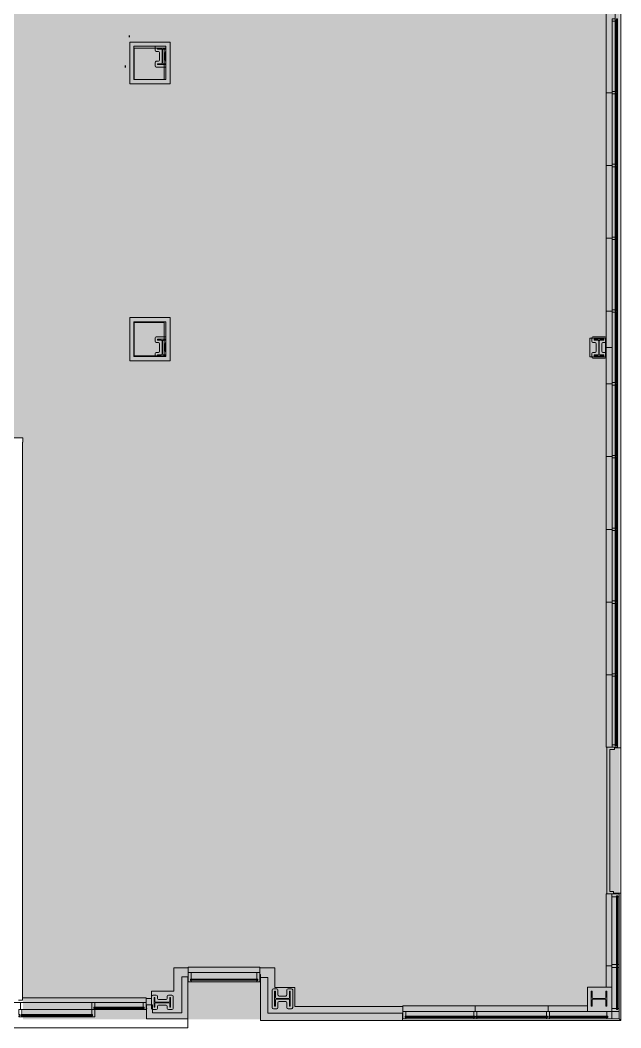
# Model space of a CAD drawing. Header units: inches. Extents: x 1 to 4637, y -664 to 702.
# Drawn here: x 3328 to 3823, y -664 to 167 of the extents above; entities that cross this region are included whole.
import ezdxf

# ---------------------------------------------------------------- set-up
doc = ezdxf.new("R2010")
doc.units = ezdxf.units.IN
doc.header["$MEASUREMENT"] = 0
for name, color, linetype, lineweight in [('A-DETL-GENF', 92, 'Continuous', 9), ('A-DOOR', 31, 'Continuous', 9), ('A-GENM', 7, 'Continuous', 9), ('A-WALL-PATT', 111, 'Continuous', 13), ('B-BASE', 7, 'Continuous', 9), ('I-WALL', 2, 'Continuous', 9), ('NABCA_dwg', 8, 'Continuous', 9), ('NB-ROD-SEAL', 7, 'Continuous', 9), ('NB-WIND-EXT', 7, 'Continuous', 9), ('NB-WIND-MULL', 7, 'Continuous', 9), ('NB-WIND-SILL', 7, 'Continuous', 9)]:
    doc.layers.add(name, color=color, linetype=linetype, lineweight=lineweight)

# ---------------------------------------------------------------- blocks, each defined once
blk = doc.blocks.new('NABCA_dwg_MA-2900-8th-120718_dwg-2391440-New Construction - Test Fit Plan-2421454-New Construction - Tel_Data_Elec Plan')
at = {"layer": 'B-BASE'}
for points in [[(-5953.21, -3122.15), (-5953.21, -3094.77), (-5979.67, -3094.77), (-5979.67, -3122.15), (-5979.54, -3122.15), (-5979.54, -3096.27), (-5954.71, -3096.27), (-5954.71, -3122.15)], [(-5590.85, -3350.85), (-5590.85, -3335.35), (-5603.84, -3335.35), (-5603.84, -3350.85)], [(-5968.9, -3896.6), (-5935.21, -3896.6), (-5935.21, -3866.1), (-5934.84, -3866.1), (-5934.84, -3854.5), (-5946.84, -3854.5), (-5946.84, -3873.92), (-5965.04, -3873.92), (-5965.04, -3879.98), (-5969.59, -3879.98), (-5969.59, -3889.1), (-5969.21, -3889.1), (-5969.21, -3896.6)], [(-5758.21, -3898.1), (-5758.21, -3896.6), (-5757.84, -3896.6), (-5757.84, -3886.48), (-5846.88, -3886.48), (-5846.88, -3870.92), (-5863.59, -3870.92), (-5863.59, -3854.6), (-5875.71, -3854.6), (-5875.71, -3866.1), (-5875.21, -3866.1), (-5875.21, -3898.1), (-5758.48, -3898.1)], [(-5585.71, -3890.6), (-5585.71, -3870.6), (-5605.59, -3870.6), (-5605.59, -3890.6), (-5585.91, -3890.6)]]:
    blk.add_hatch(color=256, dxfattribs=at).paths.add_polyline_path(points, flags=0)
h = blk.add_hatch(color=256, dxfattribs=at)
h.paths.add_polyline_path([(-5959.29, -3350.6), (-5953.21, -3350.6), (-5953.21, -3321.9), (-5979.67, -3321.9), (-5979.67, -3350.6), (-5979.54, -3350.6)], flags=0)
h.paths.add_polyline_path([(-5954.71, -3349.93), (-5979.54, -3349.93), (-5979.54, -3322.6), (-5954.71, -3322.6), (-5954.71, -3349.1)], flags=0)
at = {"layer": 'A-DOOR', "color": 10, "lineweight": 30}
blk.add_line((-5983.17, -3087.39), (-5983.17, -3085.89), dxfattribs=at)
at = {"layer": 'A-GENM', "color": 10, "lineweight": 30}
blk.add_line((-5986.67, -3112.14), (-5986.67, -3110.64), dxfattribs=at)
at = {"layer": 'B-BASE'}
for p, q in [((-5585.34, -3074.1), (-5585.34, -3132.1)), ((-5582.64, -3073.35), (-5582.64, -3132.85)), ((-5582.04, -3073.73), (-5582.64, -3073.73)), ((-5582.04, -3073.35), (-5582.04, -3132.85)), ((-5580.84, -3074.1), (-5580.84, -3132.1)), ((-5962.21, -3098.02), (-5962.21, -3095.27)), ((-5959.46, -3099.02), (-5961.21, -3099.02)), ((-5956.46, -3108.43), (-5956.46, -3097.77)), ((-5955.96, -3097.77), (-5955.96, -3108.43)), ((-5953.21, -3097.02), (-5955.21, -3097.02)), ((-5961.21, -3107.18), (-5959.46, -3107.18)), ((-5958.46, -3106.18), (-5958.46, -3100.02)), ((-5953.96, -3100.02), (-5953.96, -3106.18)), ((-5962.21, -3110.93), (-5962.21, -3108.18)), ((-5953.21, -3111.93), (-5961.21, -3111.93)), ((-5955.21, -3109.18), (-5953.21, -3109.18)), ((-5954.71, -3111.93), (-5954.71, -3122.15)), ((-5585.34, -3133.1), (-5590.21, -3133.1)), ((-5585.34, -3134.1), (-5585.34, -3192.1)), ((-5582.04, -3132.48), (-5582.64, -3132.48)), ((-5582.64, -3133.35), (-5582.64, -3192.85)), ((-5582.04, -3133.73), (-5582.64, -3133.73)), ((-5582.04, -3133.35), (-5582.04, -3192.85)), ((-5580.84, -3134.1), (-5580.84, -3192.1)), ((-5585.34, -3193.1), (-5590.34, -3193.1)), ((-5585.34, -3194.1), (-5585.34, -3252.1)), ((-5582.04, -3192.48), (-5582.64, -3192.48)), ((-5582.64, -3193.35), (-5582.64, -3252.85)), ((-5582.04, -3193.73), (-5582.64, -3193.73)), ((-5582.04, -3193.35), (-5582.04, -3252.85)), ((-5580.84, -3194.1), (-5580.84, -3252.1)), ((-5585.38, -3253.1), (-5590.34, -3253.1)), ((-5585.34, -3254.1), (-5585.34, -3312.1)), ((-5582.04, -3252.48), (-5582.64, -3252.48)), ((-5582.64, -3253.35), (-5582.64, -3312.85)), ((-5582.04, -3253.73), (-5582.64, -3253.73)), ((-5582.04, -3253.35), (-5582.04, -3312.85)), ((-5580.84, -3254.1), (-5580.84, -3312.1)), ((-5585.34, -3314.1), (-5585.34, -3372.1)), ((-5582.04, -3312.48), (-5582.64, -3312.48)), ((-5582.64, -3313.35), (-5582.64, -3372.85)), ((-5582.04, -3313.73), (-5582.64, -3313.73)), ((-5582.04, -3313.35), (-5582.04, -3372.85)), ((-5580.84, -3314.1), (-5580.84, -3372.1)), ((-5962.21, -3338.02), (-5962.21, -3335.27)), ((-5961.21, -3334.27), (-5953.21, -3334.27)), ((-5959.46, -3339.02), (-5961.21, -3339.02)), ((-5958.46, -3346.18), (-5958.46, -3340.02)), ((-5956.46, -3348.43), (-5956.46, -3337.77)), ((-5955.96, -3337.77), (-5955.96, -3348.43)), ((-5953.21, -3337.02), (-5955.21, -3337.02)), ((-5953.96, -3340.02), (-5953.96, -3346.18)), ((-5602.21, -3338.02), (-5602.21, -3335.27)), ((-5601.21, -3334.27), (-5591.21, -3334.27)), ((-5599.46, -3339.02), (-5601.21, -3339.02)), ((-5598.46, -3346.18), (-5598.46, -3340.02)), ((-5593.96, -3340.02), (-5593.96, -3346.18)), ((-5591.21, -3339.02), (-5592.96, -3339.02)), ((-5590.21, -3335.27), (-5590.21, -3338.02)), ((-5962.21, -3350.6), (-5962.21, -3348.18)), ((-5961.21, -3347.18), (-5959.46, -3347.18)), ((-5602.21, -3350.93), (-5602.21, -3348.18)), ((-5601.21, -3347.18), (-5599.46, -3347.18)), ((-5592.96, -3347.18), (-5591.21, -3347.18)), ((-5590.21, -3348.18), (-5590.21, -3350.93)), ((-5955.21, -3349.18), (-5953.21, -3349.18)), ((-5591.21, -3351.93), (-5601.21, -3351.93)), ((-5585.34, -3373.1), (-5590.34, -3373.1)), ((-5582.04, -3372.48), (-5582.64, -3372.48)), ((-5582.64, -3373.35), (-5582.64, -3432.85)), ((-5582.04, -3373.35), (-5582.04, -3432.85)), ((-5585.34, -3374.1), (-5585.34, -3432.1)), ((-5582.04, -3373.73), (-5582.64, -3373.73)), ((-5580.84, -3374.1), (-5580.84, -3432.1)), ((-5585.34, -3433.1), (-5590.34, -3433.1)), ((-5585.34, -3434.1), (-5585.34, -3492.1)), ((-5582.04, -3432.48), (-5582.64, -3432.48)), ((-5582.64, -3433.35), (-5582.64, -3492.85)), ((-5582.04, -3433.73), (-5582.64, -3433.73)), ((-5582.04, -3433.35), (-5582.04, -3492.85)), ((-5580.84, -3434.1), (-5580.84, -3492.1)), ((-5585.34, -3493.1), (-5590.34, -3493.1)), ((-5585.34, -3494.1), (-5585.34, -3552.1)), ((-5582.04, -3492.48), (-5582.64, -3492.48)), ((-5582.64, -3493.35), (-5582.64, -3552.85)), ((-5582.04, -3493.73), (-5582.64, -3493.73)), ((-5582.04, -3493.35), (-5582.04, -3552.85)), ((-5580.84, -3494.1), (-5580.84, -3552.1)), ((-5585.34, -3553.1), (-5590.34, -3553.1)), ((-5585.34, -3554.1), (-5585.34, -3612.1)), ((-5582.04, -3552.48), (-5582.64, -3552.48)), ((-5582.64, -3553.35), (-5582.64, -3612.85)), ((-5582.04, -3553.73), (-5582.64, -3553.73)), ((-5582.04, -3553.35), (-5582.04, -3612.85)), ((-5580.84, -3554.1), (-5580.84, -3612.1)), ((-5585.34, -3613.1), (-5590.34, -3613.1)), ((-5585.34, -3670.73), (-5585.34, -3614.1)), ((-5582.04, -3612.48), (-5582.64, -3612.48)), ((-5582.64, -3671.48), (-5582.64, -3613.35)), ((-5582.04, -3613.73), (-5582.64, -3613.73)), ((-5582.04, -3671.48), (-5582.04, -3613.35)), ((-5581.84, -3670.73), (-5581.84, -3613.35)), ((-5580.84, -3670.73), (-5580.84, -3614.1)), ((-5582.04, -3671.1), (-5582.64, -3671.1)), ((-5585.71, -3795.98), (-5585.71, -3851.85)), ((-5581.51, -3795.6), (-5580.91, -3795.6)), ((-5585.71, -3853.1), (-5590.34, -3853.1)), ((-5581.51, -3852.23), (-5580.91, -3852.23)), ((-5581.51, -3853.98), (-5580.91, -3853.98)), ((-5580.71, -3856.6), (-5580.71, -3853.6)), ((-5580.71, -3854.35), (-5580.71, -3888.1)), ((-5933.09, -3864.3), (-5877.46, -3864.3)), ((-5933.09, -3864.9), (-5877.46, -3864.9)), ((-5932.71, -3864.9), (-5932.71, -3864.3)), ((-5932.34, -3864.1), (-5878.21, -3864.1)), ((-5932.34, -3866.1), (-5878.21, -3866.1)), ((-5921.46, -3864.1), (-5877.46, -3864.1)), ((-5877.84, -3864.3), (-5877.84, -3864.9)), ((-5864.65, -3871.85), (-5861.9, -3871.85)), ((-5852.52, -3871.85), (-5849.77, -3871.85)), ((-5964.04, -3877.1), (-5961.29, -3877.1)), ((-5960.29, -3878.1), (-5960.29, -3879.85)), ((-5952.13, -3879.85), (-5952.13, -3878.1)), ((-5951.13, -3877.1), (-5948.38, -3877.1)), ((-5947.38, -3878.1), (-5947.38, -3888.1)), ((-5865.65, -3873.85), (-5865.65, -3872.85)), ((-5865.65, -3884.12), (-5865.65, -3873.66)), ((-5860.9, -3872.85), (-5860.9, -3873.85)), ((-5860.9, -3873.66), (-5860.9, -3876.85)), ((-5853.52, -3873.85), (-5853.52, -3872.85)), ((-5853.52, -3876.85), (-5853.52, -3873.66)), ((-5848.77, -3872.85), (-5848.77, -3873.85)), ((-5848.77, -3873.66), (-5848.77, -3885.69)), ((-6012.71, -3887.3), (-5971.34, -3887.3)), ((-6012.71, -3887.9), (-5971.34, -3887.9)), ((-6011.96, -3887.1), (-5971.34, -3887.1)), ((-6011.96, -3888.1), (-5971.34, -3888.1)), ((-5961.54, -3882.85), (-5950.88, -3882.85)), ((-5950.88, -3883.35), (-5961.54, -3883.35)), ((-5960.29, -3886.35), (-5960.29, -3888.1)), ((-5959.29, -3880.85), (-5953.13, -3880.85)), ((-5953.13, -3885.35), (-5959.29, -3885.35)), ((-5952.13, -3888.1), (-5952.13, -3886.35)), ((-5865.65, -3887.35), (-5865.65, -3883.93)), ((-5861.9, -3888.35), (-5864.65, -3888.35)), ((-5860.9, -3883.35), (-5860.9, -3884.12)), ((-5860.9, -3883.93), (-5860.9, -3887.35)), ((-5853.52, -3885.69), (-5853.52, -3883.35)), ((-5853.52, -3887.35), (-5853.52, -3885.51)), ((-5849.77, -3888.35), (-5852.52, -3888.35)), ((-5848.77, -3885.51), (-5848.77, -3887.35)), ((-5698.21, -3890.6), (-5698.21, -3885.98)), ((-5638.21, -3890.6), (-5638.21, -3885.98)), ((-6072.71, -3893.1), (-6014.46, -3893.1)), ((-6072.71, -3893.3), (-6013.71, -3893.3)), ((-6072.71, -3893.9), (-6013.71, -3893.9)), ((-6072.71, -3894.1), (-6014.46, -3894.1)), ((-5961.29, -3889.1), (-5964.04, -3889.1)), ((-5948.38, -3889.1), (-5951.13, -3889.1)), ((-5698.71, -3894.8), (-5756.09, -3894.8)), ((-5698.71, -3895.4), (-5756.09, -3895.4)), ((-5755.71, -3894.8), (-5755.71, -3895.4)), ((-5699.46, -3894.6), (-5755.34, -3894.6)), ((-5699.46, -3895.6), (-5755.34, -3895.6)), ((-5699.09, -3894.8), (-5699.09, -3895.4)), ((-5697.71, -3894.8), (-5638.71, -3894.8)), ((-5697.71, -3895.4), (-5638.71, -3895.4)), ((-5697.34, -3894.8), (-5697.34, -3895.4)), ((-5696.96, -3894.6), (-5639.46, -3894.6)), ((-5696.96, -3895.6), (-5639.46, -3895.6)), ((-5696.96, -3896.6), (-5639.46, -3896.6)), ((-5639.09, -3894.8), (-5639.09, -3895.4)), ((-5588.96, -3894.8), (-5637.71, -3894.8)), ((-5588.96, -3895.4), (-5637.71, -3895.4)), ((-5637.34, -3894.8), (-5637.34, -3895.4)), ((-5589.71, -3894.6), (-5636.96, -3894.6)), ((-5578.21, -3898.1), (-5579.71, -3896.6))]:
    blk.add_line(p, q, dxfattribs=at)
at = {"layer": 'B-BASE', "flags": 128}
for points in [[(-5935.21, -3896.6), (-5935.21, -3904.1), (-8374.21, -3904.1), (-8374.21, -2881.08), (-8378.21, -2881.08), (-8378.21, -2538.1), (-5818.21, -2538.1), (-5818.21, -2548.1)], [(-5589.84, -2892.6), (-5590.3, -2892.6), (-5589.84, -2892.6), (-5589.84, -2945.35), (-5603.84, -2945.35), (-5603.84, -2951.35), (-5603.84, -2945.35), (-5589.84, -2945.35), (-5589.84, -2892.6), (-5589.84, -2947.92), (-5589.84, -3013.6), (-5585.34, -3013.6), (-5589.84, -3013.6), (-5589.84, -2960.85), (-5603.84, -2960.85), (-5603.84, -2954.85), (-5603.84, -2960.85), (-5589.84, -2960.85), (-5589.84, -3013.6), (-5582.84, -3013.6), (-5580.84, -3013.6), (-5580.84, -3013.1), (-5578.21, -3013.1), (-5578.21, -3673.1)], [(-5585.34, -3313.1), (-5590.34, -3313.1), (-5590.34, -3013.61)], [(-5581.84, -3072.85), (-5581.84, -3072.1), (-5580.84, -3072.1), (-5580.84, -3074.1), (-5581.84, -3074.1), (-5581.84, -3073.35), (-5582.84, -3073.35), (-5582.84, -3074.1), (-5585.34, -3074.1), (-5585.34, -3072.1), (-5582.84, -3072.1), (-5582.84, -3072.85), (-5582.84, -3015.6), (-5582.84, -3014.85), (-5581.84, -3014.85), (-5581.84, -3015.6)], [(-5582.84, -3074.1), (-5582.84, -3132.85), (-5582.84, -3132.1), (-5585.34, -3132.1), (-5585.34, -3134.1), (-5582.84, -3134.1), (-5582.84, -3133.35), (-5581.84, -3133.35), (-5581.84, -3134.1), (-5580.84, -3134.1), (-5580.84, -3132.1), (-5581.84, -3132.1), (-5581.84, -3132.85)], [(-5581.84, -3074.1), (-5581.84, -3132.85), (-5582.84, -3132.85)], [(-5979.54, -3122.15), (-5979.54, -3096.27), (-5954.71, -3096.27), (-5954.71, -3122.15)], [(-5979.54, -3122.15), (-5979.54, -3096.27), (-5962.21, -3096.27)], [(-5957.21, -3097.02), (-5960.21, -3097.02), (-5960.21, -3096.27), (-5953.21, -3096.27)], [(-5953.21, -3109.93), (-5960.21, -3109.93), (-5960.21, -3109.18), (-5957.21, -3109.18)], [(-5582.84, -3134.1), (-5582.84, -3192.85), (-5582.84, -3192.1), (-5585.34, -3192.1), (-5585.34, -3194.1), (-5582.84, -3194.1), (-5582.84, -3193.35), (-5581.84, -3193.35), (-5581.84, -3194.1), (-5580.84, -3194.1), (-5580.84, -3192.1), (-5581.84, -3192.1), (-5581.84, -3192.85)], [(-5581.84, -3134.1), (-5581.84, -3192.85), (-5582.84, -3192.85)], [(-5582.84, -3254.1), (-5582.84, -3253.35), (-5581.84, -3253.35), (-5581.84, -3254.1), (-5580.84, -3254.1), (-5580.84, -3252.1), (-5581.84, -3252.1), (-5581.84, -3252.85), (-5581.84, -3194.1), (-5581.84, -3252.85), (-5582.84, -3252.85), (-5582.84, -3252.1), (-5585.34, -3252.1), (-5585.34, -3254.1), (-5582.84, -3254.1), (-5582.84, -3253.35), (-5581.84, -3253.35), (-5581.84, -3254.1), (-5580.84, -3254.1), (-5580.84, -3252.1), (-5581.84, -3252.1), (-5581.84, -3252.85), (-5582.84, -3252.85)], [(-5582.84, -3194.1), (-5582.84, -3252.85), (-5582.84, -3252.1), (-5584.46, -3252.1)], [(-5584.46, -3254.1), (-5582.84, -3254.1), (-5582.84, -3312.85), (-5582.84, -3312.1), (-5585.34, -3312.1), (-5585.34, -3314.1), (-5582.84, -3314.1), (-5582.84, -3313.35), (-5581.84, -3313.35), (-5581.84, -3314.1), (-5580.84, -3314.1), (-5580.84, -3312.1), (-5581.84, -3312.1), (-5581.84, -3312.85)], [(-5581.84, -3254.1), (-5581.84, -3312.85), (-5582.84, -3312.85)], [(-5590.34, -3273.35), (-5590.34, -3672.73), (-5589.84, -3672.73)], [(-5582.84, -3314.1), (-5582.84, -3372.85), (-5582.84, -3372.1), (-5585.34, -3372.1), (-5585.34, -3374.1), (-5582.84, -3374.1), (-5582.84, -3373.35), (-5581.84, -3373.35), (-5581.84, -3374.1), (-5580.84, -3374.1), (-5580.84, -3372.1), (-5581.84, -3372.1), (-5581.84, -3372.85)], [(-5581.84, -3314.1), (-5581.84, -3372.85), (-5582.84, -3372.85)], [(-5954.71, -3334.27), (-5954.71, -3322.6), (-5979.54, -3322.6), (-5979.54, -3349.93), (-5962.21, -3349.93)], [(-5957.21, -3337.02), (-5960.21, -3337.02), (-5960.21, -3336.27), (-5953.21, -3336.27)], [(-5953.21, -3349.93), (-5960.21, -3349.93), (-5960.21, -3349.18), (-5957.21, -3349.18)], [(-5582.84, -3374.1), (-5582.84, -3432.85), (-5582.84, -3432.1), (-5585.34, -3432.1), (-5585.34, -3434.1), (-5582.84, -3434.1), (-5582.84, -3433.35), (-5581.84, -3433.35), (-5581.84, -3434.1), (-5580.84, -3434.1), (-5580.84, -3432.1), (-5581.84, -3432.1), (-5581.84, -3432.85)], [(-5581.84, -3374.1), (-5581.84, -3432.85), (-5582.84, -3432.85)], [(-5582.84, -3434.1), (-5582.84, -3492.85), (-5582.84, -3492.1), (-5585.34, -3492.1), (-5585.34, -3494.1), (-5582.84, -3494.1), (-5582.84, -3493.35), (-5581.84, -3493.35), (-5581.84, -3494.1), (-5580.84, -3494.1), (-5580.84, -3492.1), (-5581.84, -3492.1), (-5581.84, -3492.85)], [(-5581.84, -3434.1), (-5581.84, -3492.85), (-5582.84, -3492.85)], [(-5582.84, -3494.1), (-5582.84, -3552.85), (-5582.84, -3552.1), (-5585.34, -3552.1), (-5585.34, -3554.1), (-5582.84, -3554.1), (-5582.84, -3553.35), (-5581.84, -3553.35), (-5581.84, -3554.1), (-5580.84, -3554.1), (-5580.84, -3552.1), (-5581.84, -3552.1), (-5581.84, -3552.85)], [(-5581.84, -3494.1), (-5581.84, -3552.85), (-5582.84, -3552.85)], [(-5582.84, -3554.1), (-5582.84, -3612.85), (-5582.84, -3612.1), (-5585.34, -3612.1), (-5585.34, -3614.1), (-5582.84, -3614.1), (-5582.84, -3613.35)], [(-5581.84, -3554.1), (-5581.84, -3612.85), (-5582.84, -3612.85)], [(-5582.84, -3670.73), (-5585.34, -3670.73), (-5585.34, -3672.73), (-5582.84, -3672.73), (-5580.84, -3672.73), (-5580.84, -3670.73), (-5581.84, -3670.73), (-5581.84, -3671.48), (-5582.84, -3671.48), (-5582.84, -3670.73), (-5582.84, -3613.35), (-5581.84, -3613.35), (-5581.84, -3614.1), (-5580.84, -3614.1), (-5580.84, -3612.1), (-5581.84, -3612.1), (-5581.84, -3612.85)], [(-5578.21, -3793.1), (-5584.21, -3793.1), (-5584.21, -3791.6), (-5587.21, -3791.6), (-5587.21, -3674.6), (-5583.34, -3674.6), (-5583.34, -3673.1), (-5578.21, -3673.1), (-5578.21, -3787.92), (-5578.21, -3793.1), (-5578.21, -3898.1), (-5758.21, -3898.1), (-5875.21, -3898.1), (-5875.21, -3866.1), (-5875.71, -3866.1), (-5875.71, -3863.92), (-5875.71, -3866.1), (-5878.21, -3866.1), (-5878.21, -3865.1), (-5877.46, -3865.1), (-5877.46, -3864.1), (-5878.21, -3864.1), (-5878.21, -3863.92), (-5878.21, -3858.6), (-5932.34, -3858.6)], [(-5584.21, -3793.48), (-5589.84, -3793.48), (-5589.84, -3787.92), (-5589.84, -3672.73), (-5585.34, -3672.73)], [(-5589.84, -3793.48), (-5590.34, -3793.48), (-5590.34, -3870.6)], [(-5581.71, -3795.23), (-5581.71, -3795.98), (-5585.71, -3795.98), (-5585.71, -3793.48), (-5581.59, -3793.48), (-5579.71, -3793.48), (-5579.71, -3795.98)], [(-5579.71, -3851.85), (-5579.71, -3795.98), (-5580.71, -3795.98), (-5580.71, -3795.23), (-5581.59, -3795.23), (-5581.71, -3795.23), (-5581.71, -3852.6), (-5581.71, -3824.35)], [(-5581.51, -3823.6), (-5581.51, -3852.6), (-5581.51, -3795.23)], [(-5580.91, -3823.6), (-5580.91, -3852.6), (-5580.91, -3795.23)], [(-5580.71, -3824.35), (-5580.71, -3852.6), (-5580.71, -3795.23)], [(-5585.71, -3824.35), (-5585.71, -3870.6), (-5605.59, -3870.6), (-5605.59, -3890.6), (-5585.71, -3890.6), (-5585.71, -3870.6)], [(-5579.71, -3824.35), (-5579.71, -3888.1), (-5580.71, -3888.1), (-5580.71, -3888.85), (-5581.59, -3888.85), (-5581.71, -3888.85), (-5581.71, -3854.35), (-5581.71, -3853.6)], [(-5934.84, -3854.5), (-5934.84, -3863.92), (-5934.84, -3866.1), (-5935.21, -3866.1), (-5935.21, -3896.6), (-5969.21, -3896.6), (-5969.21, -3889.1), (-5969.59, -3889.1), (-5969.59, -3886.98), (-5969.59, -3879.98), (-5965.04, -3879.98), (-5965.04, -3873.92), (-5946.84, -3873.92), (-5946.84, -3854.5), (-5934.84, -3854.5), (-5946.84, -3854.5), (-5946.84, -3866.1), (-5946.84, -3873.92), (-5965.04, -3873.92), (-5965.04, -3879.98), (-5969.59, -3879.98), (-5969.59, -3884.6)], [(-5875.71, -3854.6), (-5875.71, -3854.1), (-5934.84, -3854.1), (-5934.84, -3854.6), (-5934.84, -3858.6)], [(-5758.21, -3898.1), (-5758.21, -3896.6), (-5757.84, -3896.6), (-5757.84, -3894.48), (-5757.84, -3886.48), (-5846.88, -3886.48), (-5846.88, -3870.92), (-5863.59, -3870.92), (-5863.59, -3854.6), (-5875.71, -3854.6), (-5875.71, -3863.92), (-5875.71, -3858.6), (-5878.21, -3858.6)], [(-5875.21, -3862.6), (-5875.71, -3862.6), (-5875.71, -3854.6), (-5863.59, -3854.6), (-5863.59, -3870.92), (-5846.88, -3870.92), (-5846.88, -3886.48), (-5757.84, -3886.48), (-5757.84, -3890.6)], [(-5581.71, -3854.35), (-5585.71, -3854.35), (-5585.71, -3851.85), (-5581.71, -3851.85), (-5581.71, -3852.6), (-5581.59, -3852.6), (-5580.71, -3852.6), (-5580.71, -3851.85), (-5579.71, -3851.85), (-5579.71, -3854.35), (-5580.71, -3854.35), (-5580.71, -3853.6), (-5581.59, -3853.6), (-5581.71, -3853.6), (-5581.71, -3856.6)], [(-5581.51, -3857.35), (-5581.51, -3853.6), (-5581.51, -3888.85)], [(-5580.91, -3857.35), (-5580.91, -3853.6), (-5580.91, -3888.85)], [(-5875.21, -3863.5), (-5875.68, -3860.23), (-5875.68, -3863.5)], [(-5875.68, -3860.23), (-5875.21, -3860.23), (-5875.21, -3863.5), (-5875.68, -3863.5), (-5875.21, -3860.23)], [(-5639.46, -3890.6), (-5636.96, -3890.6), (-5585.71, -3890.6), (-5605.59, -3890.6), (-5605.59, -3870.6), (-5585.71, -3870.6), (-5585.71, -3890.6), (-5585.71, -3894.48), (-5585.71, -3896.6)], [(-5965.04, -3888.1), (-5965.04, -3879.98), (-5965.04, -3878.1)], [(-5962.29, -3884.1), (-5962.29, -3887.1), (-5963.04, -3887.1), (-5963.04, -3879.1), (-5962.29, -3879.1), (-5962.29, -3882.1)], [(-5950.13, -3882.1), (-5950.13, -3879.1), (-5949.38, -3879.1), (-5949.38, -3887.1), (-5950.13, -3887.1), (-5950.13, -3884.1)], [(-5862.9, -3881.1), (-5862.9, -3886.35), (-5863.65, -3886.35), (-5863.65, -3873.85), (-5862.9, -3873.85), (-5862.9, -3879.1)], [(-5862.15, -3879.85), (-5857.21, -3879.85), (-5852.27, -3879.85)], [(-5859.9, -3877.85), (-5857.21, -3877.85), (-5854.52, -3877.85)], [(-5851.52, -3879.1), (-5851.52, -3873.85), (-5850.77, -3873.85), (-5850.77, -3886.35), (-5851.52, -3886.35), (-5851.52, -3881.1)], [(-5601.9, -3881.1), (-5601.9, -3886.35), (-5602.65, -3886.35), (-5602.65, -3873.85), (-5601.9, -3873.85), (-5601.9, -3879.1)], [(-5601.15, -3879.85), (-5596.21, -3879.85), (-5591.27, -3879.85)], [(-5590.52, -3879.1), (-5590.52, -3873.85), (-5589.77, -3873.85), (-5589.77, -3886.35), (-5590.52, -3886.35), (-5590.52, -3881.1)], [(-5852.27, -3880.35), (-5857.21, -3880.35), (-5862.15, -3880.35)], [(-5854.52, -3882.35), (-5857.21, -3882.35), (-5859.9, -3882.35)], [(-5757.84, -3886.48), (-5757.84, -3885.98), (-5605.59, -3885.98)], [(-5591.27, -3880.35), (-5596.21, -3880.35), (-5601.15, -3880.35)], [(-5581.71, -3888.85), (-5581.71, -3888.1), (-5585.71, -3888.1), (-5585.71, -3890.6), (-5581.59, -3890.6), (-5579.71, -3890.6), (-5579.71, -3888.1)], [(-5755.34, -3890.6), (-5757.84, -3890.6), (-5757.84, -3894.48), (-5757.84, -3896.6), (-5755.34, -3896.6)], [(-5696.96, -3890.6), (-5696.96, -3894.48), (-5696.96, -3894.6), (-5697.71, -3894.6), (-5697.71, -3895.6), (-5696.96, -3895.6), (-5696.96, -3896.6), (-5699.46, -3896.6), (-5699.46, -3895.6), (-5698.71, -3895.6), (-5698.71, -3894.6), (-5699.46, -3894.6), (-5699.46, -3894.48), (-5699.46, -3890.6), (-5755.34, -3890.6), (-5755.34, -3894.48), (-5755.34, -3894.6), (-5756.09, -3894.6), (-5756.09, -3895.6), (-5755.34, -3895.6), (-5755.34, -3896.6), (-5699.46, -3896.6)], [(-5636.96, -3890.6), (-5636.96, -3894.48), (-5636.96, -3894.6), (-5637.71, -3894.6), (-5637.71, -3895.6), (-5636.96, -3895.6), (-5636.96, -3896.6), (-5639.46, -3896.6), (-5639.46, -3895.6), (-5638.71, -3895.6), (-5638.71, -3894.6), (-5639.46, -3894.6), (-5639.46, -3894.48), (-5639.46, -3890.6), (-5696.96, -3890.6), (-5699.46, -3890.6)], [(-5585.71, -3890.6), (-5581.59, -3890.6), (-5579.71, -3890.6), (-5579.71, -3896.6), (-5585.71, -3896.6), (-5636.96, -3896.6)], [(-5636.96, -3895.6), (-5589.71, -3895.6), (-5588.96, -3895.6), (-5588.96, -3894.6), (-5589.71, -3894.6), (-5589.71, -3894.48), (-5589.71, -3890.6), (-5585.71, -3890.6), (-5585.71, -3894.48), (-5585.71, -3896.6), (-5589.71, -3896.6), (-5589.71, -3895.6)]]:
    blk.add_lwpolyline(points, dxfattribs=at)
for points in [[(-5979.54, -3322.6), (-5954.71, -3322.6), (-5954.71, -3349.93), (-5979.54, -3349.93)], [(-5590.85, -3350.85), (-5590.85, -3335.35), (-5603.84, -3335.35), (-5603.84, -3350.85)], [(-5595.21, -3337.02), (-5592.21, -3337.02), (-5592.21, -3336.27), (-5600.21, -3336.27), (-5600.21, -3337.02), (-5597.21, -3337.02), (-5600.21, -3337.02), (-5600.21, -3336.27), (-5592.21, -3336.27), (-5592.21, -3337.02)], [(-5596.46, -3337.77), (-5596.46, -3348.43)], [(-5595.96, -3348.43), (-5595.96, -3337.77)], [(-5589.84, -3343.1), (-5585.71, -3343.1)], [(-5597.21, -3349.18), (-5600.21, -3349.18), (-5600.21, -3349.93), (-5592.21, -3349.93), (-5600.21, -3349.93), (-5600.21, -3349.18)], [(-5592.21, -3349.93), (-5592.21, -3349.18), (-5595.21, -3349.18), (-5592.21, -3349.18)], [(-5940.21, -3866.1), (-5940.21, -3863.92), (-5940.21, -3862.1), (-5935.21, -3862.1), (-5935.21, -3863.92), (-5935.21, -3866.1), (-5935.21, -3896.6), (-5969.21, -3896.6), (-5969.21, -3885.1), (-5964.21, -3885.1), (-5964.21, -3891.6), (-5940.21, -3891.6)], [(-5932.34, -3863.92), (-5932.34, -3858.6), (-5934.84, -3858.6), (-5934.84, -3863.92), (-5934.84, -3866.1), (-5932.34, -3866.1), (-5932.34, -3865.1), (-5933.09, -3865.1), (-5933.09, -3864.1), (-5932.34, -3864.1)], [(-5875.21, -3863.92), (-5875.21, -3862.6), (-5869.21, -3862.6), (-5869.21, -3863.92), (-5869.21, -3866.1), (-5869.21, -3892.1), (-5764.21, -3892.1), (-5758.21, -3892.1), (-5758.21, -3898.1), (-5875.21, -3898.1), (-5875.21, -3866.1)], [(-5580.91, -3888.48), (-5581.51, -3888.48)]]:
    blk.add_lwpolyline(points, close=True, dxfattribs=at)
at = {"layer": 'B-BASE'}
for centre, radius, start, end in [((-5961.21, -3095.27), 1, 148.18019, 180), ((-5961.21, -3098.02), 1, 180, 270), ((-5959.46, -3100.02), 1, 0, 90), ((-5957.21, -3097.77), 0.75, 0, 90), ((-5955.21, -3097.77), 0.75, 90, 180), ((-5952.96, -3100.02), 1, 106.069, 180), ((-5961.21, -3108.18), 1, 90, 180), ((-5959.46, -3106.18), 1, 270, 0), ((-5952.96, -3106.18), 1, 180, 253.931), ((-5961.21, -3110.93), 1, 180, 270), ((-5957.21, -3108.43), 0.75, 270, 0), ((-5955.21, -3108.43), 0.75, 180, 270), ((-5961.21, -3335.27), 1, 90, 180), ((-5961.21, -3338.02), 1, 180, 270), ((-5959.46, -3340.02), 1, 0, 90), ((-5957.21, -3337.77), 0.75, 0, 90), ((-5955.21, -3337.77), 0.75, 90, 180), ((-5952.96, -3340.02), 1, 106.069, 180), ((-5601.21, -3335.27), 1, 90, 180), ((-5601.21, -3338.02), 1, 180, 270), ((-5599.46, -3340.02), 1, 0, 90), ((-5597.21, -3337.77), 0.75, 0, 90), ((-5597.21, -3337.77), 0.75, 0, 90), ((-5595.21, -3337.77), 0.75, 90, 180), ((-5595.21, -3337.77), 0.75, 90, 180), ((-5592.96, -3340.02), 1, 90, 180), ((-5591.21, -3335.27), 1, 0, 90), ((-5591.21, -3338.02), 1, 270, 0), ((-5961.21, -3348.18), 1, 90, 180), ((-5959.46, -3346.18), 1, 270, 0), ((-5952.96, -3346.18), 1, 180, 253.931), ((-5601.21, -3348.18), 1, 90, 180), ((-5599.46, -3346.18), 1, 270, 0), ((-5592.96, -3346.18), 1, 180, 270), ((-5591.21, -3348.18), 1, 0, 90), ((-5957.21, -3348.43), 0.75, 270, 0), ((-5955.21, -3348.43), 0.75, 180, 270), ((-5601.21, -3350.93), 1, 180, 270), ((-5597.21, -3348.43), 0.75, 270, 0), ((-5597.21, -3348.43), 0.75, 270, 0), ((-5595.21, -3348.43), 0.75, 180, 270), ((-5595.21, -3348.43), 0.75, 180, 270), ((-5591.21, -3350.93), 1, 270, 0), ((-5581.93, -3672.93), 0.255, 127.96973, 223.20325), ((-5581.7, -3672.93), 0.255, 127.96973, 223.20325), ((-5581.51, -3672.93), 0.255, 127.96973, 223.20325), ((-5581.34, -3672.93), 0.255, 127.96973, 223.20325), ((-5581.21, -3672.93), 0.255, 127.96973, 223.20325), ((-5582.68, -3793.28), 0.255, 136.79675, 232.03027), ((-5582.45, -3793.28), 0.255, 136.79675, 232.03027), ((-5582.26, -3793.28), 0.255, 136.79675, 232.03027), ((-5582.09, -3793.28), 0.255, 136.79675, 232.03027), ((-5581.96, -3793.28), 0.255, 136.79675, 232.03027), ((-5935.04, -3865.53), 0.255, 37.96973, 133.20325), ((-5935.04, -3865.76), 0.255, 37.96973, 133.20325), ((-5935.04, -3865.95), 0.255, 37.96973, 133.20325), ((-5935.04, -3866.12), 0.255, 37.96973, 133.20325), ((-5935.04, -3866.26), 0.255, 37.96973, 133.20325), ((-5875.44, -3865.69), 0.419, 56.64777, 129.97822), ((-5875.44, -3865.91), 0.419, 56.64777, 129.97822), ((-5875.44, -3866.1), 0.419, 56.64777, 129.97822), ((-5875.44, -3866.27), 0.419, 56.64777, 129.97822), ((-5875.44, -3866.41), 0.419, 56.64777, 129.97822), ((-5864.65, -3872.85), 1, 90, 180), ((-5861.9, -3872.85), 1, 0, 90), ((-5852.52, -3872.85), 1, 90, 180), ((-5849.77, -3872.85), 1, 0, 90), ((-5964.04, -3878.1), 1, 90, 180), ((-5961.29, -3878.1), 1, 0, 90), ((-5959.29, -3879.85), 1, 180, 270), ((-5953.13, -3879.85), 1, 270, 0), ((-5951.13, -3878.1), 1, 90, 180), ((-5948.38, -3878.1), 1, 0, 90), ((-5862.15, -3879.1), 0.75, 180, 270), ((-5859.9, -3876.85), 1, 180, 270), ((-5854.52, -3876.85), 1, 270, 0), ((-5852.27, -3879.1), 0.75, 270, 0), ((-5601.15, -3879.1), 0.75, 180, 270), ((-5591.27, -3879.1), 0.75, 270, 0), ((-5964.04, -3888.1), 1, 180, 270), ((-5961.54, -3882.1), 0.75, 180, 270), ((-5961.54, -3884.1), 0.75, 90, 180), ((-5961.29, -3888.1), 1, 270, 0), ((-5959.29, -3886.35), 1, 90, 180), ((-5953.13, -3886.35), 1, 0, 90), ((-5951.13, -3888.1), 1, 180, 270), ((-5950.88, -3882.1), 0.75, 270, 0), ((-5950.88, -3884.1), 0.75, 0, 90), ((-5948.38, -3888.1), 1, 270, 0), ((-5864.65, -3887.35), 1, 180, 270), ((-5862.15, -3881.1), 0.75, 90, 180), ((-5861.9, -3887.35), 1, 270, 0), ((-5859.9, -3883.35), 1, 90, 180), ((-5854.52, -3883.35), 1, 0, 90), ((-5852.52, -3887.35), 1, 180, 270), ((-5852.27, -3881.1), 0.75, 0, 90), ((-5849.77, -3887.35), 1, 270, 0), ((-5601.15, -3881.1), 0.75, 90, 180), ((-5591.27, -3881.1), 0.75, 0, 90), ((-5758.04, -3893.51), 0.255, 37.96973, 133.20325), ((-5758.04, -3893.73), 0.255, 37.96973, 133.20325), ((-5758.04, -3893.93), 0.255, 37.96973, 133.20325), ((-5758.04, -3894.1), 0.255, 37.96973, 133.20325), ((-5758.04, -3894.23), 0.255, 37.96973, 133.20325)]:
    blk.add_arc(centre, radius, start, end, dxfattribs=at)
for centre, major_axis in [((-5582.48, -3672.98), (0.333, 0)), ((-5935.09, -3864.86), (0, 0.333)), ((-5875.46, -3864.73), (0, 0.333)), ((-5758.09, -3892.96), (0, 0.333))]:
    blk.add_ellipse(centre, major_axis=major_axis, ratio=0.724983, dxfattribs=at)
for start_param, end_param in [(0, 3.715631), (3.769911, 5.573635), (5.573635, 6.283185)]:
    blk.add_ellipse((-5583.35, -3793.35), major_axis=(0.333, 0), ratio=0.724983, start_param=start_param, end_param=end_param, dxfattribs=at)
at = {"layer": 'NB-ROD-SEAL'}
for centre in [(-5969.32, -3888.7), (-5969.32, -3888.93), (-5969.32, -3889.12), (-5969.32, -3889.29), (-5969.32, -3889.42)]:
    blk.add_arc(centre, 0.419, 56.64777, 129.97822, dxfattribs=at)
blk.add_ellipse((-5969.33, -3887.99), major_axis=(0, 0.333), ratio=0.724983, dxfattribs=at)
at = {"layer": 'NB-WIND-EXT'}
for p, q in [((-6012.34, -3887.3), (-6012.34, -3887.9)), ((-5971.71, -3887.9), (-5971.71, -3887.3)), ((-6072.34, -3893.3), (-6072.34, -3893.9)), ((-6014.09, -3893.3), (-6014.09, -3893.9))]:
    blk.add_line(p, q, dxfattribs=at)
at = {"layer": 'NB-WIND-MULL', "flags": 128}
for points in [[(-6011.96, -3889.1), (-6011.96, -3888.1), (-6012.71, -3888.1), (-6012.71, -3887.1), (-6011.96, -3887.1), (-6011.96, -3886.98), (-6011.96, -3883.1), (-6014.46, -3883.1), (-6014.46, -3886.98), (-6014.46, -3889.1)], [(-5972.09, -3889.1), (-5972.09, -3888.1), (-5971.34, -3888.1), (-5971.34, -3887.1), (-5972.09, -3887.1), (-5972.09, -3886.98), (-5972.09, -3883.1), (-5969.59, -3883.1), (-5969.59, -3886.98), (-5969.59, -3889.1)], [(-6073.71, -3893.1), (-6073.71, -3894.1), (-6074.46, -3894.1), (-6074.46, -3895.1), (-6071.96, -3895.1), (-6071.96, -3894.1), (-6072.71, -3894.1), (-6072.71, -3893.1), (-6071.96, -3893.1), (-6071.96, -3889.1), (-6074.46, -3889.1), (-6074.46, -3893.1)], [(-6014.46, -3895.1), (-6014.46, -3894.1), (-6013.71, -3894.1), (-6013.71, -3893.1), (-6014.46, -3893.1), (-6014.46, -3889.1), (-6011.96, -3889.1), (-6011.96, -3895.1)]]:
    blk.add_lwpolyline(points, close=True, dxfattribs=at)
at = {"layer": 'NB-WIND-SILL'}
for p, q in [((-6234.34, -3883.1), (-5972.09, -3883.1)), ((-6071.97, -3889.1), (-6014.46, -3889.1)), ((-6071.97, -3895.1), (-6014.46, -3895.1)), ((-6011.96, -3889.1), (-5972.09, -3889.1))]:
    blk.add_line(p, q, dxfattribs=at)
at = {"layer": 'NB-WIND-SILL', "flags": 128}
for points in [[(-5969.59, -3879.98), (-5969.59, -3879.48), (-6071.46, -3879.48)], [(-6073.21, -3889.1), (-6073.21, -3886.98), (-6073.21, -3883.1)]]:
    blk.add_lwpolyline(points, dxfattribs=at)
blk = doc.blocks.new('NABCA_dwg-2391440-New Construction - Tel_Data_Elec Plan')
blk.add_blockref('NABCA_dwg_MA-2900-8th-120718_dwg-2391440-New Construction - Test Fit Plan-2421454-New Construction - Tel_Data_Elec Plan', (10102.48, 3240.5))

msp = doc.modelspace()

# ---------------------------------------------------------------- hatches: boundary and pattern name
at = {"layer": 'A-DETL-GENF'}
h = msp.add_hatch(color=9, dxfattribs=at)
h.paths.add_polyline_path([(3454.41, -656.64), (3526.04, -656.64), (3526.04, -625.6), (3525.54, -625.6), (3525.54, -614.1), (3537.66, -614.1), (3537.66, -630.43), (3554.37, -630.43), (3554.37, -645.98), (3643.41, -645.98), (3643.41, -656.1), (3643.04, -656.1), (3643.04, -656.64), (3822.04, -656.64), (3822.04, 227.4), (3820.41, 227.4), (3820.41, 226.9), (3811.41, 226.9), (3811.41, 279.65), (3797.41, 279.65), (3797.41, 285.65), (3801.04, 285.65), (3801.04, 289.15), (3797.41, 289.15), (3797.41, 295.15), (3811.41, 295.15), (3811.41, 347.9), (3821.54, 347.9), (3821.54, 347.4), (3822.04, 347.4), (3822.04, 693.36), (2249.79, 693.36), (2249.79, 690.9), (2264.04, 690.9), (2264.04, 683.42), (2264.33, 682.82), (2264.33, 674.27), (2259.87, 674.27), (2259.87, 670.9), (2249.79, 670.9), (2249.79, 215.4), (3258.78, 215.4), (3258.78, 129.86), (3257.03, 129.86), (3257.03, 128.36), (3258.78, 128.36), (3258.78, 43.36), (3257.58, 43.36), (3257.58, 35.36), (3258.78, 35.36), (3258.78, -118.6), (3066.67, -118.64), (3066.67, -176.64), (3330.04, -176.64), (3330.04, -656.64), (3436.21, -656.64)], flags=0)
h.paths.add_polyline_path([(3454.41, -656.1), (3432.04, -656.1), (3432.04, -648.6), (3431.66, -648.6), (3431.66, -639.48), (3436.21, -639.48), (3436.21, -633.43), (3454.41, -633.43), (3454.41, -614.01), (3466.41, -614.01), (3466.41, -625.6), (3466.04, -625.6), (3466.04, -656.1)], flags=0)
h.paths.add_polyline_path([(3815.54, -650.1), (3795.66, -650.1), (3795.66, -630.1), (3815.54, -630.1), (3815.54, -645.98)], flags=0)
h.paths.add_polyline_path([(1691, -118.6), (1703.04, -118.6), (1703, -114.04), (1761.08, -114.04), (1761.04, 124.4), (1661.04, 124.4), (1661.04, -114.04), (1667, -114.04), (1667.04, -118.6)], flags=0)
h.paths.add_polyline_path([(1585.63, -118.6), (1585.75, -118.6), (1585.75, -118.54), (1585.63, -118.54), (1585.63, -114.04), (1585.75, -114.04), (1585.75, -113.98), (1639.38, -113.98), (1639.38, 53.4), (1543.38, 53.4), (1543.38, -113.98), (1549.75, -113.98), (1549.75, -118.6)], flags=0)
h.paths.add_polyline_path([(2193.4, -118.6), (2206.05, -118.6), (2206.05, -100.6), (2158.05, -100.6), (2158.05, -118.6), (2173.79, -118.6)], flags=0)
h.paths.add_polyline_path([(2066.68, -118.6), (2066.68, -113.98), (2085.43, -113.98), (2085.43, -87.91), (2090.68, -87.91), (2090.68, -109.98), (2153.43, -109.98), (2153.43, -81.98), (2193.4, -81.98), (2193.4, 50.75), (2167.4, 50.75), (2167.4, 56), (2193.4, 56), (2193.4, 148.77), (2024.68, 148.77), (2024.68, -27.98), (2090.68, -27.98), (2090.68, -51.89), (2085.43, -51.89), (2085.43, -33.23), (2024.68, -33.23), (2024.68, -113.98), (2030.68, -113.98), (2030.68, -118.6)], flags=0)
h.paths.add_polyline_path([(1801.77, -118.6), (1849.77, -118.6), (1849.77, -115.95), (1843.77, -115.95), (1843.77, -111.33), (1849.77, -111.33), (1849.77, -102.2), (1843.75, -102.2), (1843.75, -97.58), (1861.77, -97.58), (1861.77, -87.48), (2004.43, -87.48), (2004.43, 97.9), (1961.43, 97.9), (1961.43, 109.27), (1801.77, 109.27), (1801.77, -97.58), (1807.75, -97.58), (1807.75, -102.2), (1801.77, -102.2), (1801.77, -111.33), (1807.82, -111.33), (1807.82, -111.39), (1807.88, -111.39), (1807.88, -115.89), (1807.72, -115.89), (1807.72, -115.95), (1798.52, -115.95), (1798.52, -118.6), (1801.37, -118.6)], flags=0)
h.paths.add_polyline_path([(1785.9, -118.6), (1785.9, -110.35), (1769.16, -110.35), (1769.16, -118.6), (1774.27, -118.6)], flags=0)
h.paths.add_polyline_path([(2984.77, -118.6), (2987.1, -118.6), (2985.94, -117.29), (2984.52, -118.6)], flags=0)
h.paths.add_polyline_path([(3254.16, -113.98), (3254.16, 34.04), (3248.16, 34.04), (3248.16, 38.66), (3254.16, 38.66), (3254.16, 148.77), (3248.16, 148.77), (3248.16, 153.4), (3212.16, 153.4), (3212.16, 148.77), (3158.16, 148.77), (3158.16, 38.66), (3212.16, 38.66), (3212.16, 34.1), (3158.16, 34.04), (3158.16, -113.98), (3167.57, -113.98)], flags=0)
h.paths.add_polyline_path([(2639.25, -113.98), (2796.51, -113.98), (2796.51, 36.77), (2730.51, 36.77), (2730.51, 71.94), (2735.76, 72.02), (2735.76, 70.39), (2735.83, 70.39), (2735.83, 42.02), (2796.51, 42.02), (2796.51, 148.77), (2790.51, 148.77), (2790.51, 153.4), (2753.17, 153.4), (2753.17, 149.9), (2754.51, 149.9), (2754.51, 148.77), (2735.76, 148.77), (2735.76, 144.14), (2735.83, 144.14), (2735.83, 106.39), (2731.33, 106.39), (2731.33, 108.02), (2730.6, 108.02), (2730.51, 144.77), (2661.75, 144.77), (2661.75, 118.77), (2603.75, 118.77), (2603.75, -7.98), (2669.75, -7.98), (2669.75, -13.23), (2603.75, -13.23), (2603.75, -113.98)], flags=0)
h.paths.add_polyline_path([(3421.71, -113.6), (3418.08, -113.6), (3418.08, -77.9), (3451.53, -77.9), (3451.53, -113.6), (3446.53, -113.6)], flags=0)
h.paths.add_polyline_path([(3810.4, -110.35), (3797.41, -110.35), (3797.41, -94.85), (3810.4, -94.85)], flags=0)
h.paths.add_polyline_path([(1871, -105.1), (1935.94, -105.1), (1935.94, -93.1), (1865.9, -93.1), (1865.9, -105.1)], flags=0)
h.paths.add_polyline_path([(1979.57, -105.1), (2004.43, -105.1), (2004.43, -93.1), (1960.08, -93.1), (1960.08, -105.1)], flags=0)
h.paths.add_polyline_path([(2245.1, -99.6), (2328.42, -99.6), (2328.42, -57.6), (2333.42, -57.6), (2333.42, -15.6), (2328.42, -15.6), (2328.42, 15.4), (2228.05, 15.4), (2228.05, -99.6), (2241.6, -99.6)], flags=0)
h.paths.add_polyline_path([(2554.75, -96.6), (2568.05, -96.6), (2568.05, 15.4), (2467.67, 15.4), (2467.67, -15.6), (2462.67, -15.6), (2462.67, -57.6), (2467.67, -57.6), (2467.67, -96.6), (2551.25, -96.6)], flags=0)
h.paths.add_polyline_path([(1785.9, -94.08), (1798.27, -94.08), (1798.27, -16.69), (1774.27, -16.69), (1774.27, -94.08)], flags=0)
h.paths.add_polyline_path([(2995.42, -90.6), (3019.42, -90.6), (3019.42, -24.6), (2995.42, -24.6), (2995.42, -89.6)], flags=0)
h.paths.add_polyline_path([(2836.12, -90.6), (2837.29, -90.6), (2837.29, -36.6), (2820.26, -36.6), (2820.26, -90.6)], flags=0)
h.paths.add_polyline_path([(3048.77, -89.6), (3134.92, -89.6), (3134.92, 148.9), (3070.42, 148.9), (3070.42, 153.4), (3039.21, 153.4), (3038.92, 148.9), (3034.92, 148.9), (3034.92, -89.6), (3042.58, -89.6)], flags=0)
h.paths.add_polyline_path([(2840.79, -74.48), (2991.92, -74.48), (2991.92, 131.37), (2985.96, 131.37), (2985.96, 131.5), (2985.89, 131.5), (2985.89, 136), (2991.96, 136), (2991.96, 146.12), (2985.94, 146.12), (2985.96, 150.75), (2991.96, 150.75), (2991.96, 153.4), (2943.96, 153.4), (2943.96, 150.75), (2949.94, 150.75), (2949.92, 146.12), (2943.96, 146.12), (2943.96, 136), (2949.96, 136), (2949.96, 131.37), (2931.96, 131.37), (2931.96, 122.27), (2816.76, 122.27), (2816.76, -32.27), (2840.79, -32.27), (2840.79, -36.6)], flags=0)
h.paths.add_polyline_path([(3025.92, -21.1), (3025.92, 46.34), (2996.84, 46.34), (2996.84, -21.1), (3019.42, -21.1)], flags=0)
h.paths.add_polyline_path([(1770.51, -13.19), (1796.93, -13.19), (1796.93, 55.93), (1769.16, 55.93), (1769.16, -13.19)], flags=0)
h.paths.add_polyline_path([(2241.6, 19.4), (2328.42, 19.4), (2328.42, 50.4), (2333.42, 50.4), (2333.42, 92.4), (2328.42, 92.4), (2328.42, 131.4), (2228.05, 131.4), (2228.05, 19.4)], flags=0)
h.paths.add_polyline_path([(2568.05, 19.4), (2568.05, 131.4), (2467.67, 131.4), (2467.67, 92.4), (2462.67, 92.4), (2462.67, 50.4), (2467.67, 50.4), (2467.67, 19.4)], flags=0)
h.paths.add_polyline_path([(2996.84, 49.84), (3019.42, 49.84), (3019.42, 127.87), (2995.42, 127.87), (2995.42, 49.84)], flags=0)
h.paths.add_polyline_path([(1772.04, 59.43), (1798.27, 59.43), (1798.27, 125.36), (1772.04, 125.36), (1772.04, 76.03)], flags=0)
h.paths.add_polyline_path([(1964.93, 101.4), (2000.93, 101.4), (2000.93, 125.4), (1964.93, 125.4), (1964.93, 102.61)], flags=0)
h.paths.add_polyline_path([(3421.58, 114.85), (3418.08, 114.85), (3418.08, 149.23), (3451.53, 149.23), (3451.53, 114.85), (3421.71, 114.85)], flags=0)
h.paths.add_polyline_path([(1867.56, 114.9), (1938.23, 114.9), (1938.23, 126.9), (1801.77, 126.9), (1801.77, 114.9), (1864.06, 114.9)], flags=0)
h.paths.add_polyline_path([(2816.76, 127.9), (2838.31, 127.9), (2838.31, 139.9), (2806.48, 139.9), (2806.48, 127.9), (2811.17, 127.9)], flags=0)
h.paths.add_polyline_path([(2911.67, 127.9), (2927.84, 127.9), (2927.84, 139.9), (2857.8, 139.9), (2857.8, 127.9)], flags=0)
h.paths.add_polyline_path([(2656.88, 134.4), (2657.13, 153.4), (2609.13, 153.4), (2609.13, 134.4)], flags=0)
h.paths.add_polyline_path([(3007.79, 145.15), (3025.92, 145.15), (3025.92, 153.4), (3007.79, 153.4), (3007.79, 146.12)], flags=0)
h.paths.add_polyline_path([(2792.17, 149.9), (2792.17, 153.4), (2790.67, 153.4), (2790.67, 149.9)], flags=0)
h.paths.add_polyline_path([(3533.54, 637.9), (3522.66, 637.9), (3522.66, 649.4), (3523.04, 649.4), (3523.04, 692.4), (3643.04, 692.4), (3643.04, 690.9), (3643.54, 690.9), (3643.54, 680.77), (3552.57, 680.77), (3552.57, 670.35), (3534.66, 670.35), (3534.66, 641.4), (3533.54, 641.4)], flags=0)
h.paths.add_polyline_path([(3452.91, 637.9), (3452.91, 670.9), (3433.21, 670.9), (3433.21, 674.27), (3431.66, 674.27), (3431.66, 683.4), (3432.04, 683.4), (3432.04, 692.4), (3463.04, 692.4), (3463.04, 649.4), (3463.54, 649.4), (3463.54, 637.9), (3463.04, 637.9)], flags=0)
h.paths.add_polyline_path([(3795.47, 667.9), (3792.66, 667.9), (3792.66, 684.9), (3815.54, 684.9), (3815.54, 667.9), (3807.64, 667.9)], flags=0)
h.paths.add_polyline_path([(2859.87, 670.9), (2836.21, 670.9), (2836.21, 674.27), (2831.66, 674.27), (2831.66, 683.4), (2832.04, 683.4), (2832.04, 690.9), (2864.04, 690.9), (2864.04, 683.4), (2864.33, 682.82), (2864.33, 674.27), (2859.87, 674.27)], flags=0)
h.paths.add_polyline_path([(3159.87, 670.9), (3136.21, 670.9), (3136.21, 674.4), (3132.71, 674.4), (3132.71, 674.27), (3131.66, 674.27), (3131.66, 683.4), (3132.04, 683.4), (3132.04, 690.9), (3164.04, 690.9), (3164.04, 683.4), (3164.33, 682.82), (3164.33, 674.27), (3159.87, 674.27)], flags=0)
h.paths.add_polyline_path([(2536.21, 670.9), (2536.21, 674.27), (2531.66, 674.27), (2531.66, 683.4), (2532.04, 683.4), (2532.04, 690.9), (2564.04, 690.9), (2564.04, 683.4), (2564.33, 682.82), (2564.33, 674.27), (2559.87, 674.27), (2559.87, 670.9)], flags=0)
h = msp.add_hatch(color=7, dxfattribs=at)
h.paths.add_polyline_path([(3422.25, -109.43), (3446.53, -109.43), (3446.53, -82.11), (3421.71, -82.11), (3421.71, -109.43)], flags=0)
h.paths.add_polyline_path([(1346.56, -106.68), (1371.39, -106.68), (1371.39, -82.11), (1346.56, -82.11), (1346.56, -105.51)], flags=0)
h.paths.add_polyline_path([(1371.39, 116.9), (1371.39, 144.23), (1346.56, 144.23), (1346.56, 116.9), (1346.75, 116.9)], flags=0)
h.paths.add_polyline_path([(3446.53, 118.35), (3446.53, 144.23), (3421.71, 144.23), (3421.71, 118.35), (3442.99, 118.35)], flags=0)
h.paths.add_polyline_path([(1372.89, 149.4), (1376.39, 149.4), (1376.39, 149.65), (1345.25, 149.65), (1345.25, 149.4), (1347.63, 149.4)], flags=0)
at = {"layer": 'A-WALL-PATT'}
for points in [[(3418.08, 145.73), (3451.53, 145.73), (3451.53, 149.23), (3418.08, 149.23)], [(3421.58, 118.35), (3421.58, 145.73), (3418.08, 145.73), (3418.08, 118.35)], [(3448.03, 114.85), (3451.53, 114.85), (3451.53, 145.73), (3448.03, 145.73), (3448.03, 118.35)], [(3448.03, 114.85), (3448.03, 118.35), (3418.08, 118.35), (3418.08, 114.85), (3421.58, 114.85)], [(3418.08, -81.4), (3451.53, -81.4), (3451.53, -77.9), (3418.08, -77.9)], [(3421.58, -110.1), (3421.58, -81.4), (3418.08, -81.4), (3418.08, -110.1)], [(3448.03, -113.6), (3451.53, -113.6), (3451.53, -81.4), (3448.03, -81.4), (3448.03, -110.1)], [(3448.03, -113.6), (3448.03, -110.1), (3418.08, -110.1), (3418.08, -113.6)]]:
    msp.add_hatch(color=8, dxfattribs=at).paths.add_polyline_path(points, flags=0)

# ---------------------------------------------------------------- linework, layer by layer
at = {"layer": 'I-WALL', "color": 250, "lineweight": 20}
for p, q in [((3451.53, 149.23), (3418.08, 149.23)), ((3418.08, 149.23), (3418.08, 114.85)), ((3421.58, 145.73), (3448.03, 145.73)), ((3421.58, 118.35), (3421.58, 145.73)), ((3448.03, 145.73), (3448.03, 118.35)), ((3451.53, 114.85), (3451.53, 149.23)), ((3448.03, 118.35), (3421.58, 118.35)), ((3418.08, 114.85), (3451.53, 114.85)), ((3451.53, -77.9), (3418.08, -77.9)), ((3418.08, -77.9), (3418.08, -113.6)), ((3421.58, -81.4), (3448.03, -81.4)), ((3421.58, -110.1), (3421.58, -81.4)), ((3448.03, -81.4), (3448.03, -110.1)), ((3451.53, -113.6), (3451.53, -77.9)), ((3418.08, -113.6), (3451.53, -113.6)), ((3448.03, -110.1), (3421.58, -110.1)), ((3330.04, -177.14), (3066.42, -177.14)), ((3329.79, -180.64), (3330.04, -180.64)), ((3329.79, -640.89), (3329.79, -180.64)), ((3330.04, -180.64), (3330.04, -177.14)), ((3326.29, -640.89), (3329.79, -640.89))]:
    msp.add_line(p, q, dxfattribs=at)

# ---------------------------------------------------------------- block references
at = {"layer": 'NABCA_dwg', "color": 7}
msp.add_blockref('NABCA_dwg-2391440-New Construction - Tel_Data_Elec Plan', (-701.24, 0), dxfattribs=at)

doc.saveas('drawing.dxf')
